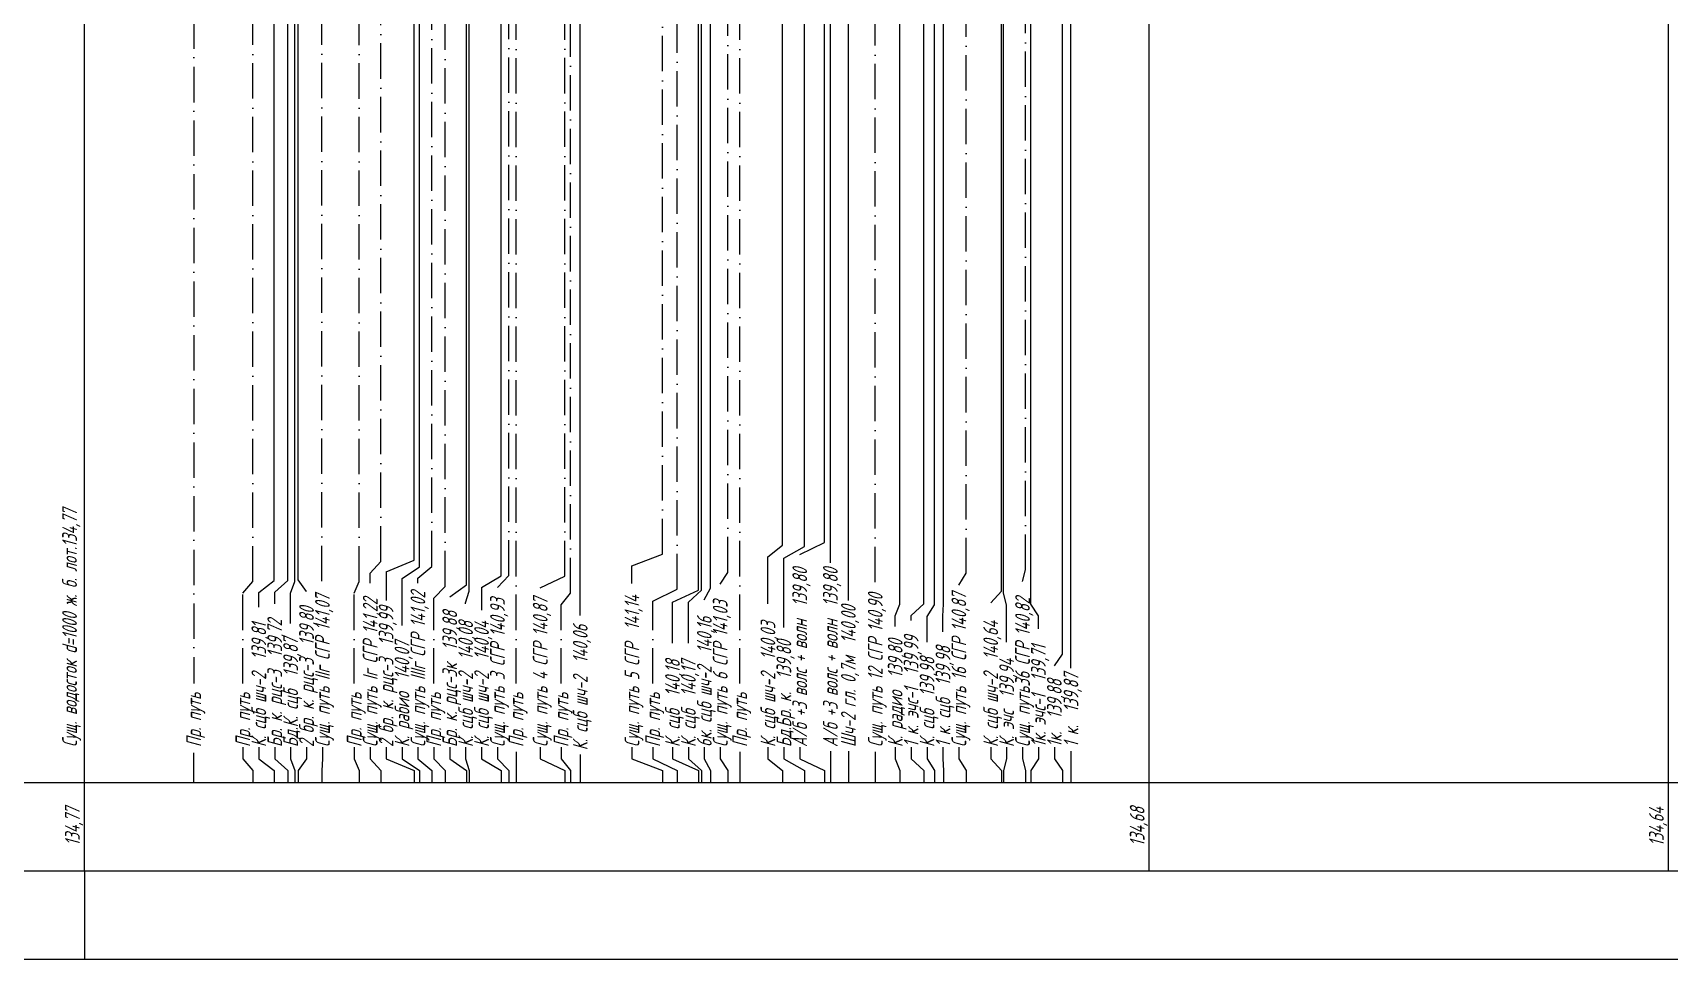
# Model space of a CAD drawing. Header units: millimetres. Extents: x -15 to 826, y 949 to 1543.
# Drawn here: x 133.8 to 411.5, y 1218.5 to 1375.7 of the extents above; entities that cross this region are included whole.
import ezdxf
from ezdxf.enums import TextEntityAlignment as Align

# ---------------------------------------------------------------- set-up
doc = ezdxf.new("R2010")
doc.units = ezdxf.units.MM
doc.header["$LTSCALE"] = 0.5
doc.linetypes.add('ACAD_ISO10W100', pattern=[18, 12, -3, 0, -3])
for name, color, linetype in [('_PSM_GEO_ZEM_BLACK_VERT_LINE', 7, 'Continuous'), ('_PSM_GEO_ZEM_BLACK_VERT_TABL', 7, 'Continuous'), ('_PSM_PERES_LINE', 7, 'Continuous'), ('_PSM_PERES_TXT', 7, 'Continuous'), ('_PSM_TABL_LINE', 7, 'Continuous'), ('_PSM_TABL_LINE_VERT', 7, 'Continuous'), ('_PSM_TABL_TXT_TRASSA_NIZ', 7, 'Continuous'), ('_PSM_TRASSA_COLODEC', 7, 'Continuous'), ('ВР-2', 7, 'Continuous')]:
    doc.layers.add(name, color=color, linetype=linetype)
doc.styles.add('psm_profil', font='isocpeur.ttf', dxfattribs={"width": 0.7, "oblique": 15, "height": 0.25})

msp = doc.modelspace()

# ---------------------------------------------------------------- linework, layer by layer
at = {"ltscale": 0.5}
for p, q in [((193.782, 1284.199), (193.782, 1279.345)), ((209.982, 1281.556), (209.982, 1277.687))]:
    msp.add_line(p, q, dxfattribs=at)
at = {"layer": '_PSM_GEO_ZEM_BLACK_VERT_LINE', "color": 7}
for p, q in [((323.28, 1248.489), (323.28, 1503.772)), ((411.39, 1248.489), (411.39, 1501.249)), ((142.585, 1248.489), (142.585, 1490.085))]:
    msp.add_line(p, q, dxfattribs=at)
at = {"layer": '_PSM_GEO_ZEM_BLACK_VERT_TABL', "color": 7}
for p, q in [((142.585, 1233.489), (142.585, 1248.489)), ((323.28, 1233.489), (323.28, 1248.489)), ((411.39, 1233.489), (411.39, 1248.489))]:
    msp.add_line(p, q, dxfattribs=at)
at = {"layer": '_PSM_PERES_LINE', "color": 7}
for p, q in [((246.806, 1281.094), (246.806, 1500.253)), ((247.314, 1281.094), (247.314, 1500.201)), ((248.815, 1281.472), (248.815, 1500.046)), ((178.279, 1282.593), (178.279, 1497.2)), ((198.519, 1286.199), (198.519, 1498.392)), ((199.476, 1285.072), (199.476, 1499.155)), ((207.413, 1281.997), (207.413, 1497.294)), ((207.903, 1280.938), (207.903, 1499.262)), ((213.313, 1283.556), (213.313, 1498.909)), ((226.73, 1276.799), (226.73, 1499.137)), ((261.028, 1288.74), (261.028, 1498.785)), ((272.226, 1279.359), (272.226, 1498.522)), ((285.029, 1278.802), (285.029, 1498.371)), ((286.855, 1278.613), (286.855, 1498.308)), ((288.38, 1278.703), (288.38, 1498.28)), ((298.21, 1280.947), (298.21, 1497.884)), ((298.53, 1280.605), (298.53, 1497.865)), ((308.538, 1270.272), (308.538, 1497.267)), ((310.008, 1267.897), (310.008, 1497.18)), ((174.813, 1282.737), (174.813, 1496.638)), ((177.092, 1282.764), (177.092, 1495.665)), ((178.849, 1282.872), (178.849, 1496.457)), ((264.765, 1288.534), (264.765, 1496.531)), ((268.174, 1289.172), (268.174, 1496.527)), ((269.174, 1285.747), (269.174, 1496.526)), ((280.957, 1278.748), (280.957, 1496.512)), ((303.204, 1278.73), (303.204, 1495.586)), ((258.582, 1286.74), (261.028, 1288.74)), ((263.982, 1287.172), (268.174, 1289.172)), ((193.782, 1284.199), (198.519, 1286.199)), ((258.582, 1278.772), (258.582, 1286.74)), ((261.282, 1286.534), (264.765, 1288.534)), ((261.282, 1274.747), (261.282, 1286.534)), ((263.982, 1287.172), (263.982, 1287.172)), ((193.782, 1284.199), (193.782, 1284.199)), ((196.482, 1283.072), (199.476, 1285.072)), ((196.482, 1275.097), (196.482, 1283.072)), ((209.982, 1281.556), (213.313, 1283.556)), ((172.182, 1280.737), (174.813, 1282.737)), ((172.182, 1278.247), (172.182, 1280.737)), ((174.882, 1280.764), (177.092, 1282.764)), ((174.882, 1278.772), (174.882, 1280.764)), ((177.582, 1280.593), (178.279, 1282.593)), ((177.582, 1275.447), (177.582, 1280.593)), ((180.282, 1280.872), (178.849, 1282.872)), ((180.282, 1280.872), (180.282, 1280.872)), ((204.582, 1279.997), (207.413, 1281.997)), ((207.282, 1278.938), (207.903, 1280.938)), ((242.382, 1279.094), (246.806, 1281.094)), ((245.082, 1279.094), (247.314, 1281.094)), ((247.782, 1279.472), (248.815, 1281.472)), ((296.382, 1278.947), (298.21, 1280.947)), ((299.082, 1278.605), (298.53, 1280.605)), ((204.582, 1279.997), (204.582, 1279.997)), ((207.282, 1278.772), (207.282, 1278.938)), ((242.382, 1272.122), (242.382, 1279.094)), ((245.082, 1272.122), (245.082, 1279.094)), ((247.782, 1279.472), (247.782, 1279.472)), ((280.182, 1276.748), (280.957, 1278.748)), ((282.882, 1276.802), (285.029, 1278.802)), ((285.582, 1276.613), (286.855, 1278.613)), ((288.282, 1276.703), (288.38, 1278.703)), ((296.382, 1278.947), (296.382, 1278.947)), ((299.082, 1272.297), (299.082, 1278.605)), ((304.482, 1276.73), (303.204, 1278.73)), ((280.182, 1274.922), (280.182, 1276.748)), ((282.882, 1275.972), (282.882, 1276.802)), ((285.582, 1272.297), (285.582, 1276.613)), ((288.282, 1274.047), (288.282, 1276.703)), ((304.482, 1274.572), (304.482, 1276.73)), ((307.182, 1268.272), (308.538, 1270.272)), ((307.182, 1268.272), (307.182, 1268.272)), ((172.182, 1254.489), (172.182, 1252.489)), ((174.882, 1254.489), (174.882, 1252.489)), ((177.582, 1254.489), (177.582, 1252.489)), ((180.282, 1254.489), (180.282, 1252.489)), ((193.782, 1254.489), (193.782, 1252.489)), ((196.482, 1254.489), (196.482, 1252.489)), ((204.582, 1254.489), (204.582, 1252.489)), ((207.282, 1254.489), (207.282, 1252.489)), ((209.982, 1254.489), (209.982, 1252.489)), ((226.73, 1253.233), (226.73, 1248.489)), ((242.382, 1254.489), (242.382, 1252.489)), ((245.082, 1254.489), (245.082, 1252.489)), ((247.782, 1254.489), (247.782, 1252.489)), ((258.582, 1254.489), (258.582, 1252.489)), ((261.282, 1254.489), (261.282, 1252.489)), ((263.982, 1254.489), (263.982, 1252.489)), ((269.174, 1253.78), (269.174, 1248.489)), ((272.226, 1253.78), (272.226, 1248.489)), ((280.182, 1254.489), (280.182, 1252.489)), ((282.882, 1254.489), (282.882, 1252.489)), ((285.582, 1254.489), (285.582, 1252.489)), ((288.282, 1254.489), (288.282, 1252.489)), ((296.382, 1254.489), (296.382, 1252.489)), ((299.082, 1254.489), (299.082, 1252.489)), ((304.482, 1254.489), (304.482, 1252.489)), ((307.182, 1254.489), (307.182, 1252.489)), ((310.008, 1253.78), (310.008, 1248.489)), ((172.182, 1252.489), (174.813, 1250.489)), ((174.813, 1250.489), (174.813, 1248.489)), ((174.882, 1252.489), (177.092, 1250.489)), ((177.092, 1250.489), (177.092, 1248.489)), ((177.582, 1252.489), (178.279, 1250.489)), ((178.279, 1250.489), (178.279, 1248.489)), ((180.282, 1252.489), (178.849, 1250.489)), ((178.849, 1250.489), (178.849, 1248.489)), ((193.782, 1252.489), (198.519, 1250.489)), ((196.482, 1252.489), (199.476, 1250.489)), ((198.519, 1250.489), (198.519, 1248.489)), ((199.476, 1250.489), (199.476, 1248.489)), ((204.582, 1252.489), (207.413, 1250.489)), ((207.282, 1252.489), (207.903, 1250.489)), ((207.413, 1250.489), (207.413, 1248.489)), ((207.903, 1250.489), (207.903, 1248.489)), ((209.982, 1252.489), (213.313, 1250.489)), ((213.313, 1250.489), (213.313, 1248.489)), ((242.382, 1252.489), (246.806, 1250.489)), ((245.082, 1252.489), (247.314, 1250.489)), ((246.806, 1250.489), (246.806, 1248.489)), ((247.314, 1250.489), (247.314, 1248.489)), ((247.782, 1252.489), (248.815, 1250.489)), ((248.815, 1250.489), (248.815, 1248.489)), ((258.582, 1252.489), (261.028, 1250.489)), ((261.028, 1250.489), (261.028, 1248.489)), ((261.282, 1252.489), (264.765, 1250.489)), ((263.982, 1252.489), (268.174, 1250.489)), ((264.765, 1250.489), (264.765, 1248.489)), ((268.174, 1250.489), (268.174, 1248.489)), ((280.182, 1252.489), (280.957, 1250.489)), ((280.957, 1250.489), (280.957, 1248.489)), ((282.882, 1252.489), (285.029, 1250.489)), ((285.029, 1250.489), (285.029, 1248.489)), ((285.582, 1252.489), (286.855, 1250.489)), ((286.855, 1250.489), (286.855, 1248.489)), ((288.282, 1252.489), (288.38, 1250.489)), ((288.38, 1250.489), (288.38, 1248.489)), ((296.382, 1252.489), (298.21, 1250.489)), ((298.21, 1250.489), (298.21, 1248.489)), ((299.082, 1252.489), (298.53, 1250.489)), ((298.53, 1250.489), (298.53, 1248.489)), ((304.482, 1252.489), (303.204, 1250.489)), ((303.204, 1250.489), (303.204, 1248.489)), ((307.182, 1252.489), (308.538, 1250.489)), ((308.538, 1250.489), (308.538, 1248.489))]:
    msp.add_line(p, q, dxfattribs=at)
at = {"layer": '_PSM_PERES_LINE', "color": 6}
for p, q in [((212.682, 1276.847), (212.682, 1276.847)), ((272.082, 1276.847), (272.082, 1276.847))]:
    msp.add_line(p, q, dxfattribs=at)
at = {"layer": '_PSM_TABL_LINE', "color": 7}
for p, q in [((72.223, 1248.489), (562.68, 1248.489)), ((72.223, 1233.489), (562.68, 1233.489)), ((72.223, 1218.489), (562.68, 1218.489))]:
    msp.add_line(p, q, dxfattribs=at)
at = {"layer": '_PSM_TABL_LINE_VERT', "color": 7}
msp.add_line((142.585, 1233.489), (142.585, 1218.489), dxfattribs=at)
at = {"layer": 'ВР-2', "color": 2, "linetype": 'ACAD_ISO10W100', "lineweight": 15}
for p, q in [((182.888, 1282.647), (182.888, 1509.209)), ((192.885, 1285.974), (192.885, 1510.66)), ((201.535, 1285.144), (201.535, 1508.678)), ((240.711, 1287.231), (240.711, 1509.883)), ((251.769, 1284.126), (251.769, 1508.741)), ((214.597, 1283.57), (214.597, 1507.825)), ((224.13, 1283.487), (224.13, 1507.187)), ((276.791, 1282.484), (276.791, 1507.517)), ((292.202, 1283.97), (292.202, 1507.212)), ((302.269, 1284.576), (302.269, 1506.642)), ((191.082, 1283.974), (192.885, 1285.974)), ((235.498, 1285.231), (240.711, 1287.231)), ((191.082, 1282.311), (191.082, 1283.974)), ((199.182, 1283.144), (201.535, 1285.144)), ((199.182, 1282.311), (199.182, 1283.144)), ((212.682, 1281.57), (214.597, 1283.57)), ((219.938, 1281.487), (224.13, 1283.487)), ((235.498, 1282.242), (235.498, 1285.231)), ((250.482, 1282.126), (251.769, 1284.126)), ((290.982, 1281.97), (292.202, 1283.97)), ((301.782, 1282.576), (302.269, 1284.576)), ((250.482, 1276.497), (250.482, 1276.497)), ((301.782, 1276.847), (301.782, 1276.847)), ((182.982, 1254.489), (182.982, 1252.489)), ((191.082, 1254.489), (191.082, 1252.489)), ((199.182, 1254.489), (199.182, 1252.489)), ((212.682, 1254.489), (212.682, 1252.489)), ((219.938, 1254.489), (219.938, 1252.489)), ((235.498, 1254.489), (235.498, 1252.489)), ((250.482, 1254.489), (250.482, 1252.489)), ((276.791, 1253.651), (276.791, 1248.489)), ((290.982, 1254.489), (290.982, 1252.489)), ((301.782, 1254.489), (301.782, 1252.489)), ((182.982, 1252.489), (182.888, 1250.489)), ((182.888, 1250.489), (182.888, 1248.489)), ((191.082, 1252.489), (192.885, 1250.489)), ((192.885, 1250.489), (192.885, 1248.489)), ((199.182, 1252.489), (201.535, 1250.489)), ((201.535, 1250.489), (201.535, 1248.489)), ((212.682, 1252.489), (214.597, 1250.489)), ((214.597, 1250.489), (214.597, 1248.489)), ((219.938, 1252.489), (224.13, 1250.489)), ((224.13, 1250.489), (224.13, 1248.489)), ((235.498, 1252.489), (240.711, 1250.489)), ((240.711, 1250.489), (240.711, 1248.489)), ((250.482, 1252.489), (251.769, 1250.489)), ((251.769, 1250.489), (251.769, 1248.489)), ((290.982, 1252.489), (292.202, 1250.489)), ((292.202, 1250.489), (292.202, 1248.489)), ((301.782, 1252.489), (302.269, 1250.489)), ((302.269, 1250.489), (302.269, 1248.489))]:
    msp.add_line(p, q, dxfattribs=at)
at = {"layer": 'ВР-2', "color": 3, "linetype": 'ACAD_ISO10W100', "lineweight": 15}
for p, q in [((189.219, 1282.584), (189.219, 1508.175)), ((161.148, 1506.361), (161.148, 1265.247)), ((171.178, 1282.593), (171.178, 1506.741)), ((203.793, 1281.754), (203.793, 1506.53)), ((215.847, 1265.247), (215.847, 1505.744)), ((225.062, 1280.592), (225.062, 1505.359)), ((243.198, 1281.256), (243.198, 1507.626)), ((253.802, 1265.247), (253.802, 1506.531)), ((169.482, 1280.593), (171.178, 1282.593)), ((169.482, 1265.247), (169.482, 1280.593)), ((188.382, 1280.584), (189.219, 1282.584)), ((188.382, 1265.247), (188.382, 1280.584)), ((201.882, 1279.754), (203.793, 1281.754)), ((223.482, 1278.592), (225.062, 1280.592)), ((239.036, 1279.256), (243.198, 1281.256)), ((201.882, 1265.247), (201.882, 1279.754)), ((223.482, 1265.247), (223.482, 1278.592)), ((239.036, 1265.247), (239.036, 1279.256)), ((161.148, 1248.489), (161.148, 1253.489)), ((169.482, 1254.489), (169.482, 1252.489)), ((188.382, 1254.489), (188.382, 1252.489)), ((201.882, 1254.489), (201.882, 1252.489)), ((215.847, 1253.651), (215.847, 1248.489)), ((223.482, 1254.489), (223.482, 1252.489)), ((239.036, 1254.489), (239.036, 1252.489)), ((253.802, 1253.651), (253.802, 1248.489)), ((169.482, 1252.489), (171.178, 1250.489)), ((171.178, 1250.489), (171.178, 1248.489)), ((188.382, 1252.489), (189.219, 1250.489)), ((189.219, 1250.489), (189.219, 1248.489)), ((201.882, 1252.489), (203.793, 1250.489)), ((203.793, 1250.489), (203.793, 1248.489)), ((223.482, 1252.489), (225.062, 1250.489)), ((225.062, 1250.489), (225.062, 1248.489)), ((239.036, 1252.489), (243.198, 1250.489)), ((243.198, 1250.489), (243.198, 1248.489))]:
    msp.add_line(p, q, dxfattribs=at)

# ---------------------------------------------------------------- texts
at = {"layer": '_PSM_PERES_LINE', "color": 7, "style": 'psm_profil', "oblique": 15, "width": 0.7}
for s, p in [('А/б +3 волс + волн  139,80', (263.982, 1254.489)), ('А/б +3 волс + волн  139,80', (269.174, 1254.489)), ('2 бр. к. рцс-3  139,99', (193.782, 1254.489)), ('Бр. к. рцс-3к  139,88', (204.582, 1254.489)), ('Шч-2 гл. 0,7м  140,00', (272.226, 1254.489)), ('К. сцб шч-2  140,08', (207.282, 1254.489)), ('К. сцб шч-2  140,04', (209.982, 1254.489)), ('К. сцб шч-2  140,06', (226.73, 1253.942)), ('6к. сцб шч-2  140,16', (247.782, 1254.489)), ('К. сцб шч-2  140,03', (258.582, 1254.489)), ('К. сцб шч-2  140,64', (296.382, 1254.489)), ('К. рабио  140,07', (196.482, 1254.489)), ('Бд.Бр. к.  139,80', (261.282, 1254.489)), ('К. радио  139,80', (280.182, 1254.489)), ('1 к. эчс-1  139,99', (282.882, 1254.489)), ('1 к. сцб  139,98', (288.282, 1254.489)), ('1к. эчс-1  139,71', (304.482, 1254.489)), ('К. сцб  140,18', (242.382, 1254.489)), ('К. сцб  140,17', (245.082, 1254.489)), ('К. сцб  139,98', (285.582, 1254.489)), ('К. эчс  139,94', (299.082, 1254.489)), ('1 к.  139,87', (310.008, 1254.489)), ('1к.  139,88', (307.182, 1254.489))]:
    msp.add_text(s, height=2.5, rotation=90, dxfattribs=at).set_placement(p, align=Align.MIDDLE_LEFT)
at = {"layer": '_PSM_PERES_TXT', "color": 7, "style": 'psm_profil', "oblique": 15, "width": 0.7}
for s, p in [('2 бр. к. рцс-3  139,80', (180.282, 1254.489)), ('К. сцб шч-2  139,81', (172.182, 1254.489)), ('Бр. к. рцс-3  139,72', (174.882, 1254.489)), ('Бд.К. сцб  139,87', (177.582, 1254.489))]:
    msp.add_text(s, height=2.5, rotation=90, dxfattribs=at).set_placement(p, align=Align.MIDDLE_LEFT)
at = {"layer": '_PSM_TABL_TXT_TRASSA_NIZ', "color": 5, "style": 'psm_profil', "oblique": 15, "width": 0.7}
for s, p in [('134,77', (140.835, 1240.989)), ('134,68', (321.53, 1240.989)), ('134,64', (409.64, 1240.989))]:
    msp.add_text(s, height=2.5, rotation=90, dxfattribs=at).set_placement(p, align=Align.MIDDLE)
at = {"layer": '_PSM_TRASSA_COLODEC', "color": 30, "lineweight": 40, "true_color": 0xff7f00, "style": 'psm_profil', "oblique": 15, "width": 0.7}
msp.add_text('Сущ. водосток d=1000 ж. б. лот.134,77', height=2.5, rotation=90, dxfattribs=at).set_placement((140.067, 1254.489), align=Align.MIDDLE_LEFT)
at = {"layer": 'ВР-2', "color": 2, "linetype": 'ACAD_ISO10W100', "lineweight": 15, "style": 'psm_profil', "oblique": 15, "width": 0.7}
for s, p in [('Сущ. путь IIг СГР 141,07', (182.982, 1254.489)), ('Сущ. путь IIIг СГР 141,02', (199.182, 1254.489)), ('Сущ. путь 4 СГР 140,87', (219.938, 1254.489)), ('Сущ. путь 5 СГР  141,14', (235.498, 1254.489)), ('Сущ. путь 12 СГР 140,90', (276.791, 1254.489)), ('Сущ. путь 16 СГР 140,87', (290.982, 1254.489)), ('Сущ. путь36 СГР 140,82', (301.782, 1254.489)), ('Сущ. путь Iг СГР 141,22', (191.082, 1254.489)), ('Сущ. путь 3 СГР 140,93', (212.682, 1254.489)), ('Сущ. путь 6 СГР 141,03', (250.482, 1254.489))]:
    msp.add_text(s, height=2.5, rotation=90, dxfattribs=at).set_placement(p, align=Align.MIDDLE_LEFT)
at = {"layer": 'ВР-2', "color": 3, "linetype": 'ACAD_ISO10W100', "lineweight": 15, "style": 'psm_profil', "oblique": 15, "width": 0.7}
for s, p in [('Пр. путь', (161.148, 1254.489)), ('Пр. путь', (169.482, 1254.489)), ('Пр. путь', (188.382, 1254.489)), ('Пр. путь', (201.882, 1254.489)), ('Пр. путь ', (215.847, 1254.489)), ('Пр. путь', (223.482, 1254.489)), ('Пр. путь', (239.036, 1254.489)), ('Пр. путь', (253.802, 1254.489))]:
    msp.add_text(s, height=2.5, rotation=90, dxfattribs=at).set_placement(p, align=Align.MIDDLE_LEFT)

doc.saveas('drawing.dxf')
